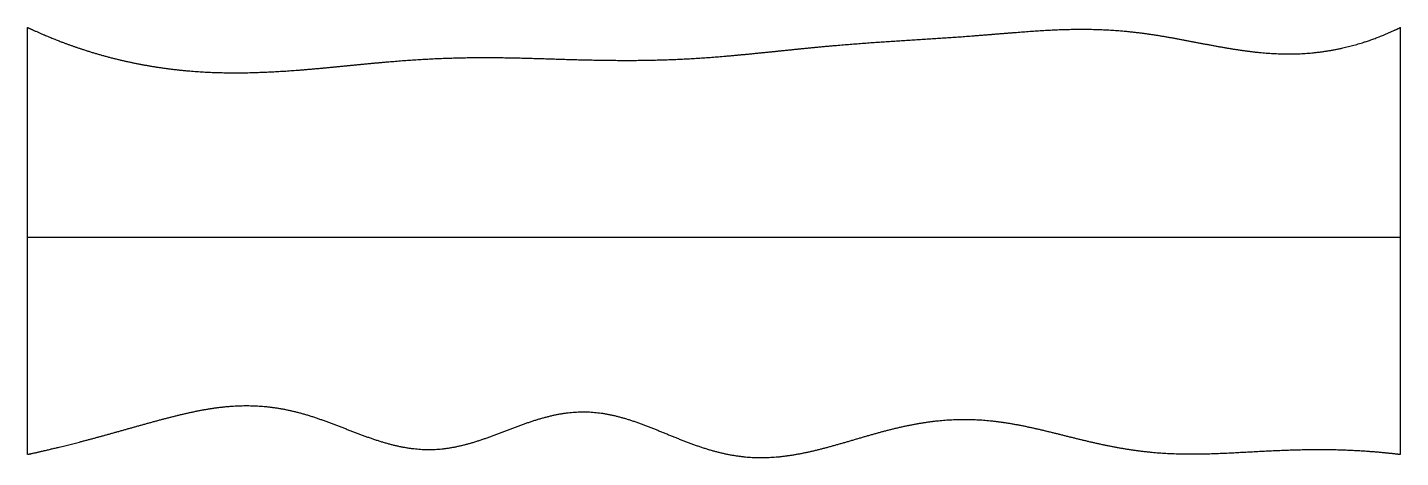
# Model space of a CAD drawing. Header units: millimetres. Extents: x 0 to 10, y -0.1 to 3.1.
import ezdxf

# ---------------------------------------------------------------- set-up
doc = ezdxf.new("R2010")
doc.units = ezdxf.units.MM
doc.layers.get('0').update_dxf_attribs({"linetype": 'CONTINUOUS'})

msp = doc.modelspace()

# ---------------------------------------------------------------- linework, layer by layer
for points in [[(0, -0.055), (0, 0.069), (0, 0.318), (0, 0.691), (0, 1.189), (0, 1.811), (0, 2.309), (0, 2.682), (0, 2.931), (0, 3.055)], [(0, 3.055), (0.039, 3.037), (0.117, 3.002), (0.234, 2.953), (0.391, 2.896), (0.588, 2.837), (0.787, 2.791), (0.986, 2.757), (1.186, 2.735), (1.386, 2.724), (1.587, 2.723), (1.788, 2.731), (1.989, 2.744), (2.19, 2.763), (2.39, 2.783), (2.591, 2.802), (2.791, 2.819), (2.991, 2.83), (3.192, 2.836), (3.392, 2.837), (3.593, 2.833), (3.794, 2.827), (3.995, 2.82), (4.195, 2.816), (4.396, 2.814), (4.597, 2.817), (4.797, 2.825), (4.998, 2.838), (5.198, 2.856), (5.399, 2.876), (5.599, 2.897), (5.799, 2.917), (5.999, 2.934), (6.2, 2.949), (6.4, 2.961), (6.601, 2.974), (6.801, 2.987), (7.002, 3.003), (7.203, 3.02), (7.403, 3.035), (7.604, 3.044), (7.805, 3.043), (8.005, 3.03), (8.205, 3.004), (8.405, 2.968), (8.605, 2.928), (8.804, 2.892), (9.003, 2.866), (9.203, 2.857), (9.402, 2.869), (9.601, 2.905), (9.761, 2.952), (9.88, 2.999), (9.96, 3.036), (10, 3.055)], [(10, -0.055), (10, 0.069), (10, 0.318), (10, 0.691), (10, 1.189), (10, 1.811), (10, 2.309), (10, 2.682), (10, 2.931), (10, 3.055)], [(0, 1.527), (0.4, 1.527), (1.2, 1.527), (2.4, 1.527), (4, 1.527), (6, 1.527), (7.6, 1.527), (8.8, 1.527), (9.6, 1.527), (10, 1.527)], [(0, -0.055), (0.039, -0.047), (0.118, -0.029), (0.236, -0.002), (0.394, 0.038), (0.593, 0.092), (0.793, 0.149), (0.993, 0.205), (1.195, 0.256), (1.397, 0.293), (1.599, 0.307), (1.8, 0.293), (2.001, 0.249), (2.201, 0.179), (2.399, 0.098), (2.598, 0.025), (2.796, -0.021), (2.994, -0.028), (3.193, 0.01), (3.392, 0.079), (3.59, 0.16), (3.789, 0.228), (3.987, 0.264), (4.185, 0.255), (4.383, 0.204), (4.581, 0.126), (4.779, 0.041), (4.978, -0.031), (5.178, -0.076), (5.379, -0.086), (5.58, -0.064), (5.782, -0.018), (5.984, 0.041), (6.186, 0.102), (6.387, 0.154), (6.588, 0.19), (6.788, 0.205), (6.987, 0.198), (7.187, 0.169), (7.386, 0.125), (7.586, 0.074), (7.785, 0.024), (7.986, -0.016), (8.186, -0.043), (8.388, -0.054), (8.589, -0.053), (8.791, -0.043), (8.993, -0.031), (9.195, -0.022), (9.396, -0.017), (9.598, -0.021), (9.759, -0.03), (9.879, -0.041), (9.96, -0.05), (10, -0.055)]]:
    msp.add_open_spline(points, degree=5)

doc.saveas('drawing.dxf')
